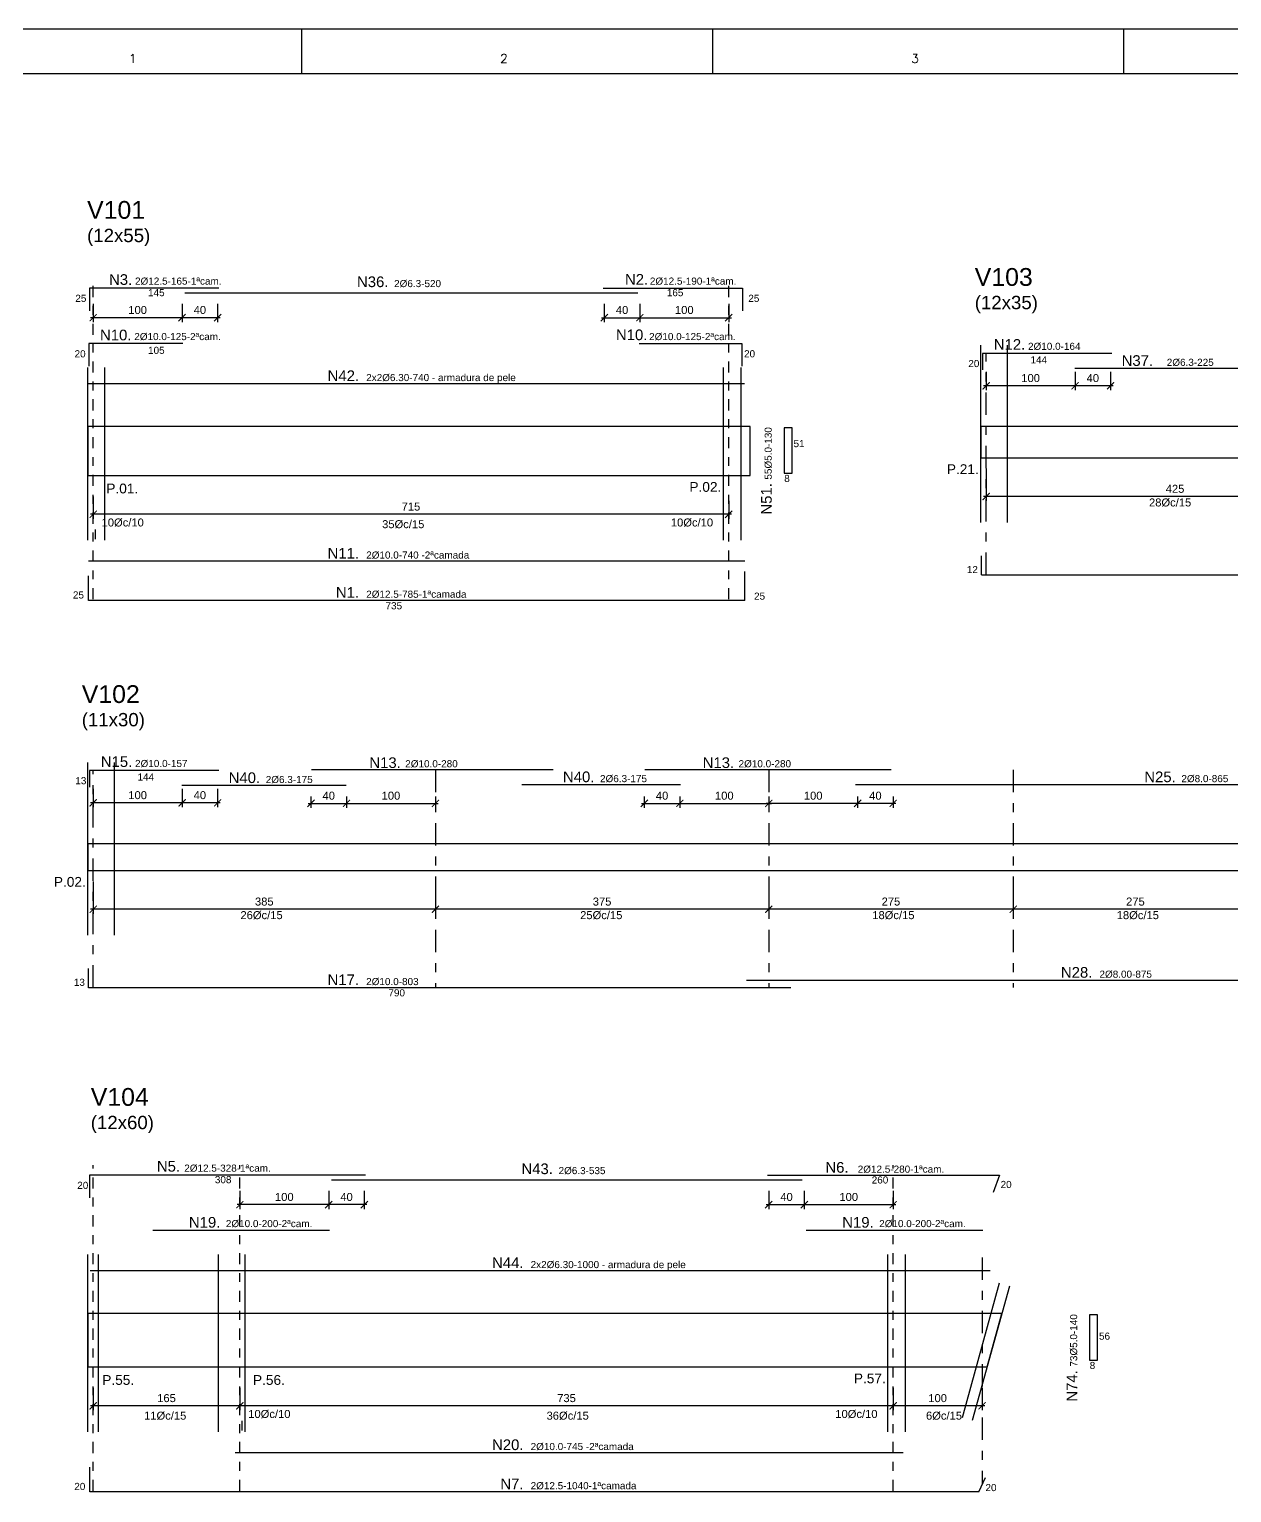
# Model space of a CAD drawing. Header units: millimetres. Extents: x 3659 to 4048, y 1324 to 1399.
# Drawn here: x 3723.61 to 3737.13, y 1337.57 to 1354.03 of the extents above; entities that cross this region are included whole.
import ezdxf
from ezdxf.enums import TextEntityAlignment as Align

# ---------------------------------------------------------------- set-up
doc = ezdxf.new("R2010")
doc.units = ezdxf.units.MM
doc.linetypes.add('CENTER', pattern=[2, 1.25, -0.25, 0.25, -0.25])
doc.linetypes.add('DASHDOT', pattern=[1, 0.5, -0.25, 0, -0.25])
for name, color, linetype in [('Cota', 7, 'Continuous'), ('eixo', 1, 'CENTER'), ('Ferragem', 4, 'Continuous'), ('forro', 7, 'Continuous'), ('linha de corte', 1, 'Continuous'), ('Moldura', 2, 'Continuous'), ('Texto 1', 2, 'Continuous'), ('Texto 2', 4, 'Continuous'), ('Textos', 7, 'Continuous')]:
    doc.layers.add(name, color=color, linetype=linetype)
doc.styles.add('maloca 1', font='romans.shx')
doc.styles.add('ROMANS', font='arial.ttf')
doc.styles.get("Standard").update_dxf_attribs({"font": 'arial.ttf'})
doc.dimstyles.new('ISO-25', dxfattribs={"dimtxt": 2.5, "dimasz": 2.5, "dimexe": 1.25, "dimexo": 0.625, "dimtad": 1, "dimtxsty": 'Standard', "dimcen": 2.5, "dimadec": 0, "dimazin": 0, "dimtfac": 1, "dimtmove": 0, "dimatfit": 3, "dimfxl": 0, "dimarcsym": 0})

# ---------------------------------------------------------------- blocks, each defined once
blk = doc.blocks.new('_ArchTick')
at = {"color": 0, "linetype": 'ByBlock', "const_width": 0.15}
blk.add_lwpolyline([(-0.5, -0.5), (0.5, 0.5)], dxfattribs=at)
blk = doc.blocks.new('*D384')
at = {"layer": 'Cota', "color": 1, "lineweight": -2, "transparency": 16777216}
for p, q in [((3724.326, 1348.776), (3724.326, 1348.525)), ((3731.476, 1348.726), (3731.476, 1348.525)), ((3731.506, 1348.575), (3724.296, 1348.575))]:
    blk.add_line(p, q, dxfattribs=at)
at = {"layer": 'DEFPOINTS', "color": 0, "transparency": 16777216}
for p in [(3724.326, 1348.806), (3731.476, 1348.756), (3724.326, 1348.575)]:
    blk.add_point(p, dxfattribs=at)
at = {"layer": 'Cota', "color": 1, "lineweight": -2, "transparency": 16777216, "xscale": 0.08, "yscale": 0.08, "zscale": 0.08, "rotation": 180}
blk.add_blockref('_ArchTick', (3724.326, 1348.575), dxfattribs=at)
at = {"layer": 'Cota', "color": 1, "lineweight": -2, "transparency": 16777216, "xscale": 0.08, "yscale": 0.08, "zscale": 0.08}
blk.add_blockref('_ArchTick', (3731.476, 1348.575), dxfattribs=at)
at = {"layer": 'Cota', "color": 2, "transparency": 16777216, "insert": (3727.901, 1348.661), "char_height": 0.09, "attachment_point": 5, "style": 'ROMANS'}
blk.add_mtext('715', dxfattribs=at)
blk = doc.blocks.new('*D385')
at = {"layer": 'Cota', "color": 1, "lineweight": -2, "transparency": 16777216}
for p, q in [((3725.326, 1350.944), (3725.326, 1350.737)), ((3725.726, 1350.944), (3725.726, 1350.737)), ((3725.756, 1350.787), (3725.296, 1350.787))]:
    blk.add_line(p, q, dxfattribs=at)
at = {"layer": 'DEFPOINTS', "color": 0, "transparency": 16777216}
for p in [(3725.326, 1350.974), (3725.726, 1350.974), (3725.326, 1350.787)]:
    blk.add_point(p, dxfattribs=at)
at = {"layer": 'Cota', "color": 1, "lineweight": -2, "transparency": 16777216, "xscale": 0.08, "yscale": 0.08, "zscale": 0.08, "rotation": 180}
blk.add_blockref('_ArchTick', (3725.326, 1350.787), dxfattribs=at)
at = {"layer": 'Cota', "color": 1, "lineweight": -2, "transparency": 16777216, "xscale": 0.08, "yscale": 0.08, "zscale": 0.08}
blk.add_blockref('_ArchTick', (3725.726, 1350.787), dxfattribs=at)
at = {"layer": 'Cota', "color": 2, "transparency": 16777216, "insert": (3725.526, 1350.873), "char_height": 0.09, "attachment_point": 5, "style": 'ROMANS'}
blk.add_mtext('40', dxfattribs=at)
blk = doc.blocks.new('*D386')
at = {"layer": 'Cota', "color": 1, "lineweight": -2, "transparency": 16777216}
for p, q in [((3724.326, 1350.944), (3724.326, 1350.737)), ((3725.326, 1350.944), (3725.326, 1350.737)), ((3725.356, 1350.787), (3724.296, 1350.787))]:
    blk.add_line(p, q, dxfattribs=at)
at = {"layer": 'DEFPOINTS', "color": 0, "transparency": 16777216}
for p in [(3724.326, 1350.974), (3725.326, 1350.974), (3724.326, 1350.787)]:
    blk.add_point(p, dxfattribs=at)
at = {"layer": 'Cota', "color": 1, "lineweight": -2, "transparency": 16777216, "xscale": 0.08, "yscale": 0.08, "zscale": 0.08, "rotation": 180}
blk.add_blockref('_ArchTick', (3724.326, 1350.787), dxfattribs=at)
at = {"layer": 'Cota', "color": 1, "lineweight": -2, "transparency": 16777216, "xscale": 0.08, "yscale": 0.08, "zscale": 0.08}
blk.add_blockref('_ArchTick', (3725.326, 1350.787), dxfattribs=at)
at = {"layer": 'Cota', "color": 2, "transparency": 16777216, "insert": (3724.826, 1350.873), "char_height": 0.09, "attachment_point": 5, "style": 'ROMANS'}
blk.add_mtext('100', dxfattribs=at)
blk = doc.blocks.new('*D387')
at = {"layer": 'Cota', "color": 1, "lineweight": -2, "transparency": 16777216}
for p, q in [((3730.076, 1350.944), (3730.076, 1350.737)), ((3730.476, 1350.944), (3730.476, 1350.737)), ((3730.046, 1350.787), (3730.506, 1350.787))]:
    blk.add_line(p, q, dxfattribs=at)
at = {"layer": 'DEFPOINTS', "color": 0, "transparency": 16777216}
for p in [(3730.076, 1350.974), (3730.476, 1350.974), (3730.476, 1350.787)]:
    blk.add_point(p, dxfattribs=at)
at = {"layer": 'Cota', "color": 1, "lineweight": -2, "transparency": 16777216, "xscale": 0.08, "yscale": 0.08, "zscale": 0.08, "rotation": 180}
blk.add_blockref('_ArchTick', (3730.076, 1350.787), dxfattribs=at)
at = {"layer": 'Cota', "color": 1, "lineweight": -2, "transparency": 16777216, "xscale": 0.08, "yscale": 0.08, "zscale": 0.08}
blk.add_blockref('_ArchTick', (3730.476, 1350.787), dxfattribs=at)
at = {"layer": 'Cota', "color": 2, "transparency": 16777216, "insert": (3730.276, 1350.873), "char_height": 0.09, "attachment_point": 5, "style": 'ROMANS'}
blk.add_mtext('40', dxfattribs=at)
blk = doc.blocks.new('*D388')
at = {"layer": 'Cota', "color": 1, "lineweight": -2, "transparency": 16777216}
for p, q in [((3730.476, 1350.944), (3730.476, 1350.737)), ((3731.476, 1350.944), (3731.476, 1350.737)), ((3730.446, 1350.787), (3731.506, 1350.787))]:
    blk.add_line(p, q, dxfattribs=at)
at = {"layer": 'DEFPOINTS', "color": 0, "transparency": 16777216}
for p in [(3730.476, 1350.974), (3731.476, 1350.974), (3731.476, 1350.787)]:
    blk.add_point(p, dxfattribs=at)
at = {"layer": 'Cota', "color": 1, "lineweight": -2, "transparency": 16777216, "xscale": 0.08, "yscale": 0.08, "zscale": 0.08, "rotation": 180}
blk.add_blockref('_ArchTick', (3730.476, 1350.787), dxfattribs=at)
at = {"layer": 'Cota', "color": 1, "lineweight": -2, "transparency": 16777216, "xscale": 0.08, "yscale": 0.08, "zscale": 0.08}
blk.add_blockref('_ArchTick', (3731.476, 1350.787), dxfattribs=at)
at = {"layer": 'Cota', "color": 2, "transparency": 16777216, "insert": (3730.976, 1350.873), "char_height": 0.09, "attachment_point": 5, "style": 'ROMANS'}
blk.add_mtext('100', dxfattribs=at)
blk = doc.blocks.new('*D396')
at = {"layer": 'Cota', "color": 1, "lineweight": -2, "transparency": 16777216}
for p, q in [((3734.676, 1344.333), (3734.676, 1344.082)), ((3737.426, 1344.283), (3737.426, 1344.082)), ((3737.456, 1344.132), (3734.646, 1344.132))]:
    blk.add_line(p, q, dxfattribs=at)
at = {"layer": 'DEFPOINTS', "color": 0, "transparency": 16777216}
for p in [(3734.676, 1344.363), (3737.426, 1344.313), (3734.676, 1344.132)]:
    blk.add_point(p, dxfattribs=at)
at = {"layer": 'Cota', "color": 1, "lineweight": -2, "transparency": 16777216, "xscale": 0.08, "yscale": 0.08, "zscale": 0.08, "rotation": 180}
blk.add_blockref('_ArchTick', (3734.676, 1344.132), dxfattribs=at)
at = {"layer": 'Cota', "color": 1, "lineweight": -2, "transparency": 16777216, "xscale": 0.08, "yscale": 0.08, "zscale": 0.08}
blk.add_blockref('_ArchTick', (3737.426, 1344.132), dxfattribs=at)
at = {"layer": 'Cota', "color": 2, "transparency": 16777216, "insert": (3736.051, 1344.218), "char_height": 0.09, "attachment_point": 5, "style": 'ROMANS'}
blk.add_mtext('275', dxfattribs=at)
blk = doc.blocks.new('*D397')
at = {"layer": 'Cota', "color": 1, "lineweight": -2, "transparency": 16777216}
for p, q in [((3731.926, 1344.333), (3731.926, 1344.082)), ((3734.676, 1344.283), (3734.676, 1344.082)), ((3734.706, 1344.132), (3731.896, 1344.132))]:
    blk.add_line(p, q, dxfattribs=at)
at = {"layer": 'DEFPOINTS', "color": 0, "transparency": 16777216}
for p in [(3731.926, 1344.363), (3734.676, 1344.313), (3731.926, 1344.132)]:
    blk.add_point(p, dxfattribs=at)
at = {"layer": 'Cota', "color": 1, "lineweight": -2, "transparency": 16777216, "xscale": 0.08, "yscale": 0.08, "zscale": 0.08, "rotation": 180}
blk.add_blockref('_ArchTick', (3731.926, 1344.132), dxfattribs=at)
at = {"layer": 'Cota', "color": 1, "lineweight": -2, "transparency": 16777216, "xscale": 0.08, "yscale": 0.08, "zscale": 0.08}
blk.add_blockref('_ArchTick', (3734.676, 1344.132), dxfattribs=at)
at = {"layer": 'Cota', "color": 2, "transparency": 16777216, "insert": (3733.301, 1344.218), "char_height": 0.09, "attachment_point": 5, "style": 'ROMANS'}
blk.add_mtext('275', dxfattribs=at)
blk = doc.blocks.new('*D398')
at = {"layer": 'Cota', "color": 1, "lineweight": -2, "transparency": 16777216}
for p, q in [((3728.176, 1344.333), (3728.176, 1344.082)), ((3731.926, 1344.283), (3731.926, 1344.082)), ((3731.956, 1344.132), (3728.146, 1344.132))]:
    blk.add_line(p, q, dxfattribs=at)
at = {"layer": 'DEFPOINTS', "color": 0, "transparency": 16777216}
for p in [(3728.176, 1344.363), (3731.926, 1344.313), (3728.176, 1344.132)]:
    blk.add_point(p, dxfattribs=at)
at = {"layer": 'Cota', "color": 1, "lineweight": -2, "transparency": 16777216, "xscale": 0.08, "yscale": 0.08, "zscale": 0.08, "rotation": 180}
blk.add_blockref('_ArchTick', (3728.176, 1344.132), dxfattribs=at)
at = {"layer": 'Cota', "color": 1, "lineweight": -2, "transparency": 16777216, "xscale": 0.08, "yscale": 0.08, "zscale": 0.08}
blk.add_blockref('_ArchTick', (3731.926, 1344.132), dxfattribs=at)
at = {"layer": 'Cota', "color": 2, "transparency": 16777216, "insert": (3730.051, 1344.218), "char_height": 0.09, "attachment_point": 5, "style": 'ROMANS'}
blk.add_mtext('375', dxfattribs=at)
blk = doc.blocks.new('*D399')
at = {"layer": 'Cota', "color": 1, "lineweight": -2, "transparency": 16777216}
for p, q in [((3724.326, 1344.446), (3724.326, 1344.082)), ((3728.176, 1344.283), (3728.176, 1344.082)), ((3728.206, 1344.132), (3724.296, 1344.132))]:
    blk.add_line(p, q, dxfattribs=at)
at = {"layer": 'DEFPOINTS', "color": 0, "transparency": 16777216}
for p in [(3724.326, 1344.476), (3728.176, 1344.313), (3724.326, 1344.132)]:
    blk.add_point(p, dxfattribs=at)
at = {"layer": 'Cota', "color": 1, "lineweight": -2, "transparency": 16777216, "xscale": 0.08, "yscale": 0.08, "zscale": 0.08, "rotation": 180}
blk.add_blockref('_ArchTick', (3724.326, 1344.132), dxfattribs=at)
at = {"layer": 'Cota', "color": 1, "lineweight": -2, "transparency": 16777216, "xscale": 0.08, "yscale": 0.08, "zscale": 0.08}
blk.add_blockref('_ArchTick', (3728.176, 1344.132), dxfattribs=at)
at = {"layer": 'Cota', "color": 2, "transparency": 16777216, "insert": (3726.251, 1344.218), "char_height": 0.09, "attachment_point": 5, "style": 'ROMANS'}
blk.add_mtext('385', dxfattribs=at)
blk = doc.blocks.new('*D400')
at = {"layer": 'Cota', "color": 1, "lineweight": -2, "transparency": 16777216}
for p, q in [((3725.326, 1345.485), (3725.326, 1345.279)), ((3725.726, 1345.485), (3725.726, 1345.279)), ((3725.756, 1345.329), (3725.296, 1345.329))]:
    blk.add_line(p, q, dxfattribs=at)
at = {"layer": 'DEFPOINTS', "color": 0, "transparency": 16777216}
for p in [(3725.326, 1345.515), (3725.726, 1345.515), (3725.326, 1345.329)]:
    blk.add_point(p, dxfattribs=at)
at = {"layer": 'Cota', "color": 1, "lineweight": -2, "transparency": 16777216, "xscale": 0.08, "yscale": 0.08, "zscale": 0.08, "rotation": 180}
blk.add_blockref('_ArchTick', (3725.326, 1345.329), dxfattribs=at)
at = {"layer": 'Cota', "color": 1, "lineweight": -2, "transparency": 16777216, "xscale": 0.08, "yscale": 0.08, "zscale": 0.08}
blk.add_blockref('_ArchTick', (3725.726, 1345.329), dxfattribs=at)
at = {"layer": 'Cota', "color": 2, "transparency": 16777216, "insert": (3725.526, 1345.415), "char_height": 0.09, "attachment_point": 5, "style": 'ROMANS'}
blk.add_mtext('40', dxfattribs=at)
blk = doc.blocks.new('*D401')
at = {"layer": 'Cota', "color": 1, "lineweight": -2, "transparency": 16777216}
for p, q in [((3724.326, 1345.485), (3724.326, 1345.279)), ((3725.326, 1345.485), (3725.326, 1345.279)), ((3725.356, 1345.329), (3724.296, 1345.329))]:
    blk.add_line(p, q, dxfattribs=at)
at = {"layer": 'DEFPOINTS', "color": 0, "transparency": 16777216}
for p in [(3724.326, 1345.515), (3725.326, 1345.515), (3724.326, 1345.329)]:
    blk.add_point(p, dxfattribs=at)
at = {"layer": 'Cota', "color": 1, "lineweight": -2, "transparency": 16777216, "xscale": 0.08, "yscale": 0.08, "zscale": 0.08, "rotation": 180}
blk.add_blockref('_ArchTick', (3724.326, 1345.329), dxfattribs=at)
at = {"layer": 'Cota', "color": 1, "lineweight": -2, "transparency": 16777216, "xscale": 0.08, "yscale": 0.08, "zscale": 0.08}
blk.add_blockref('_ArchTick', (3725.326, 1345.329), dxfattribs=at)
at = {"layer": 'Cota', "color": 2, "transparency": 16777216, "insert": (3724.826, 1345.415), "char_height": 0.09, "attachment_point": 5, "style": 'ROMANS'}
blk.add_mtext('100', dxfattribs=at)
blk = doc.blocks.new('*D402')
at = {"layer": 'Cota', "color": 1, "lineweight": -2, "transparency": 16777216}
for p, q in [((3726.776, 1345.4), (3726.776, 1345.273)), ((3727.176, 1345.4), (3727.176, 1345.273)), ((3726.746, 1345.323), (3727.206, 1345.323))]:
    blk.add_line(p, q, dxfattribs=at)
at = {"layer": 'DEFPOINTS', "color": 0, "transparency": 16777216}
for p in [(3726.776, 1345.43), (3727.176, 1345.43), (3727.176, 1345.323)]:
    blk.add_point(p, dxfattribs=at)
at = {"layer": 'Cota', "color": 1, "lineweight": -2, "transparency": 16777216, "xscale": 0.08, "yscale": 0.08, "zscale": 0.08, "rotation": 180}
blk.add_blockref('_ArchTick', (3726.776, 1345.323), dxfattribs=at)
at = {"layer": 'Cota', "color": 1, "lineweight": -2, "transparency": 16777216, "xscale": 0.08, "yscale": 0.08, "zscale": 0.08}
blk.add_blockref('_ArchTick', (3727.176, 1345.323), dxfattribs=at)
at = {"layer": 'Cota', "color": 2, "transparency": 16777216, "insert": (3726.976, 1345.409), "char_height": 0.09, "attachment_point": 5, "style": 'ROMANS'}
blk.add_mtext('40', dxfattribs=at)
blk = doc.blocks.new('*D403')
at = {"layer": 'Cota', "color": 1, "lineweight": -2, "transparency": 16777216}
for p, q in [((3727.176, 1345.4), (3727.176, 1345.273)), ((3728.176, 1345.4), (3728.176, 1345.273)), ((3727.146, 1345.323), (3728.206, 1345.323))]:
    blk.add_line(p, q, dxfattribs=at)
at = {"layer": 'DEFPOINTS', "color": 0, "transparency": 16777216}
for p in [(3727.176, 1345.43), (3728.176, 1345.43), (3728.176, 1345.323)]:
    blk.add_point(p, dxfattribs=at)
at = {"layer": 'Cota', "color": 1, "lineweight": -2, "transparency": 16777216, "xscale": 0.08, "yscale": 0.08, "zscale": 0.08, "rotation": 180}
blk.add_blockref('_ArchTick', (3727.176, 1345.323), dxfattribs=at)
at = {"layer": 'Cota', "color": 1, "lineweight": -2, "transparency": 16777216, "xscale": 0.08, "yscale": 0.08, "zscale": 0.08}
blk.add_blockref('_ArchTick', (3728.176, 1345.323), dxfattribs=at)
at = {"layer": 'Cota', "color": 2, "transparency": 16777216, "insert": (3727.676, 1345.409), "char_height": 0.09, "attachment_point": 5, "style": 'ROMANS'}
blk.add_mtext('100', dxfattribs=at)
blk = doc.blocks.new('*D404')
at = {"layer": 'Cota', "color": 1, "lineweight": -2, "transparency": 16777216}
for p, q in [((3730.526, 1345.4), (3730.526, 1345.273)), ((3730.926, 1345.4), (3730.926, 1345.273)), ((3730.496, 1345.323), (3730.956, 1345.323))]:
    blk.add_line(p, q, dxfattribs=at)
at = {"layer": 'DEFPOINTS', "color": 0, "transparency": 16777216}
for p in [(3730.526, 1345.43), (3730.926, 1345.43), (3730.926, 1345.323)]:
    blk.add_point(p, dxfattribs=at)
at = {"layer": 'Cota', "color": 1, "lineweight": -2, "transparency": 16777216, "xscale": 0.08, "yscale": 0.08, "zscale": 0.08, "rotation": 180}
blk.add_blockref('_ArchTick', (3730.526, 1345.323), dxfattribs=at)
at = {"layer": 'Cota', "color": 1, "lineweight": -2, "transparency": 16777216, "xscale": 0.08, "yscale": 0.08, "zscale": 0.08}
blk.add_blockref('_ArchTick', (3730.926, 1345.323), dxfattribs=at)
at = {"layer": 'Cota', "color": 2, "transparency": 16777216, "insert": (3730.726, 1345.409), "char_height": 0.09, "attachment_point": 5, "style": 'ROMANS'}
blk.add_mtext('40', dxfattribs=at)
blk = doc.blocks.new('*D405')
at = {"layer": 'Cota', "color": 1, "lineweight": -2, "transparency": 16777216}
for p, q in [((3730.926, 1345.4), (3730.926, 1345.273)), ((3731.926, 1345.4), (3731.926, 1345.273)), ((3730.896, 1345.323), (3731.956, 1345.323))]:
    blk.add_line(p, q, dxfattribs=at)
at = {"layer": 'DEFPOINTS', "color": 0, "transparency": 16777216}
for p in [(3730.926, 1345.43), (3731.926, 1345.43), (3731.926, 1345.323)]:
    blk.add_point(p, dxfattribs=at)
at = {"layer": 'Cota', "color": 1, "lineweight": -2, "transparency": 16777216, "xscale": 0.08, "yscale": 0.08, "zscale": 0.08, "rotation": 180}
blk.add_blockref('_ArchTick', (3730.926, 1345.323), dxfattribs=at)
at = {"layer": 'Cota', "color": 1, "lineweight": -2, "transparency": 16777216, "xscale": 0.08, "yscale": 0.08, "zscale": 0.08}
blk.add_blockref('_ArchTick', (3731.926, 1345.323), dxfattribs=at)
at = {"layer": 'Cota', "color": 2, "transparency": 16777216, "insert": (3731.426, 1345.409), "char_height": 0.09, "attachment_point": 5, "style": 'ROMANS'}
blk.add_mtext('100', dxfattribs=at)
blk = doc.blocks.new('*D410')
at = {"layer": 'Cota', "color": 1, "lineweight": -2, "transparency": 16777216}
for p, q in [((3732.926, 1345.4), (3732.926, 1345.273)), ((3733.326, 1345.4), (3733.326, 1345.273)), ((3733.356, 1345.323), (3732.896, 1345.323))]:
    blk.add_line(p, q, dxfattribs=at)
at = {"layer": 'DEFPOINTS', "color": 0, "transparency": 16777216}
for p in [(3732.926, 1345.43), (3733.326, 1345.43), (3732.926, 1345.323)]:
    blk.add_point(p, dxfattribs=at)
at = {"layer": 'Cota', "color": 1, "lineweight": -2, "transparency": 16777216, "xscale": 0.08, "yscale": 0.08, "zscale": 0.08}
for p, rotation in [((3732.926, 1345.323), 179.9999999998046), ((3733.326, 1345.323), 359.9999999998046)]:
    blk.add_blockref('_ArchTick', p, dxfattribs=dict(at, rotation=rotation))
at = {"layer": 'Cota', "color": 2, "transparency": 16777216, "insert": (3733.126, 1345.409), "char_height": 0.09, "attachment_point": 5, "style": 'ROMANS'}
blk.add_mtext('40', dxfattribs=at)
blk = doc.blocks.new('*D411')
at = {"layer": 'Cota', "color": 1, "lineweight": -2, "transparency": 16777216}
for p, q in [((3731.926, 1345.4), (3731.926, 1345.273)), ((3732.926, 1345.4), (3732.926, 1345.273)), ((3732.956, 1345.323), (3731.896, 1345.323))]:
    blk.add_line(p, q, dxfattribs=at)
at = {"layer": 'DEFPOINTS', "color": 0, "transparency": 16777216}
for p in [(3731.926, 1345.43), (3732.926, 1345.43), (3731.926, 1345.323)]:
    blk.add_point(p, dxfattribs=at)
at = {"layer": 'Cota', "color": 1, "lineweight": -2, "transparency": 16777216, "xscale": 0.08, "yscale": 0.08, "zscale": 0.08}
for p, rotation in [((3731.926, 1345.323), 179.9999999998306), ((3732.926, 1345.323), 359.9999999998307)]:
    blk.add_blockref('_ArchTick', p, dxfattribs=dict(at, rotation=rotation))
at = {"layer": 'Cota', "color": 2, "transparency": 16777216, "insert": (3732.426, 1345.409), "char_height": 0.09, "attachment_point": 5, "style": 'ROMANS'}
blk.add_mtext('100', dxfattribs=at)
blk = doc.blocks.new('*D422')
at = {"layer": 'Cota', "color": 1, "lineweight": -2, "transparency": 16777216}
for p, q in [((3734.372, 1349.089), (3734.372, 1348.725)), ((3738.622, 1348.926), (3738.622, 1348.725)), ((3738.652, 1348.775), (3734.342, 1348.775))]:
    blk.add_line(p, q, dxfattribs=at)
at = {"layer": 'DEFPOINTS', "color": 0, "transparency": 16777216}
for p in [(3734.372, 1349.119), (3738.622, 1348.956), (3734.372, 1348.775)]:
    blk.add_point(p, dxfattribs=at)
at = {"layer": 'Cota', "color": 1, "lineweight": -2, "transparency": 16777216, "xscale": 0.08, "yscale": 0.08, "zscale": 0.08, "rotation": 180}
blk.add_blockref('_ArchTick', (3734.372, 1348.775), dxfattribs=at)
at = {"layer": 'Cota', "color": 1, "lineweight": -2, "transparency": 16777216, "xscale": 0.08, "yscale": 0.08, "zscale": 0.08}
blk.add_blockref('_ArchTick', (3738.622, 1348.775), dxfattribs=at)
at = {"layer": 'Cota', "color": 2, "transparency": 16777216, "insert": (3736.497, 1348.861), "char_height": 0.09, "attachment_point": 5, "style": 'ROMANS'}
blk.add_mtext('425', dxfattribs=at)
blk = doc.blocks.new('*D417')
at = {"layer": 'Cota', "color": 1, "lineweight": -2, "transparency": 16777216}
for p, q in [((3735.372, 1350.178), (3735.372, 1349.971)), ((3735.772, 1350.178), (3735.772, 1349.971)), ((3735.802, 1350.021), (3735.342, 1350.021))]:
    blk.add_line(p, q, dxfattribs=at)
at = {"layer": 'DEFPOINTS', "color": 0, "transparency": 16777216}
for p in [(3735.372, 1350.208), (3735.772, 1350.208), (3735.372, 1350.021)]:
    blk.add_point(p, dxfattribs=at)
at = {"layer": 'Cota', "color": 1, "lineweight": -2, "transparency": 16777216, "xscale": 0.08, "yscale": 0.08, "zscale": 0.08, "rotation": 180}
blk.add_blockref('_ArchTick', (3735.372, 1350.021), dxfattribs=at)
at = {"layer": 'Cota', "color": 1, "lineweight": -2, "transparency": 16777216, "xscale": 0.08, "yscale": 0.08, "zscale": 0.08}
blk.add_blockref('_ArchTick', (3735.772, 1350.021), dxfattribs=at)
at = {"layer": 'Cota', "color": 2, "transparency": 16777216, "insert": (3735.572, 1350.107), "char_height": 0.09, "attachment_point": 5, "style": 'ROMANS'}
blk.add_mtext('40', dxfattribs=at)
blk = doc.blocks.new('*D418')
at = {"layer": 'Cota', "color": 1, "lineweight": -2, "transparency": 16777216}
for p, q in [((3734.372, 1350.178), (3734.372, 1349.971)), ((3735.372, 1350.178), (3735.372, 1349.971)), ((3735.402, 1350.021), (3734.342, 1350.021))]:
    blk.add_line(p, q, dxfattribs=at)
at = {"layer": 'DEFPOINTS', "color": 0, "transparency": 16777216}
for p in [(3734.372, 1350.208), (3735.372, 1350.208), (3734.372, 1350.021)]:
    blk.add_point(p, dxfattribs=at)
at = {"layer": 'Cota', "color": 1, "lineweight": -2, "transparency": 16777216, "xscale": 0.08, "yscale": 0.08, "zscale": 0.08, "rotation": 180}
blk.add_blockref('_ArchTick', (3734.372, 1350.021), dxfattribs=at)
at = {"layer": 'Cota', "color": 1, "lineweight": -2, "transparency": 16777216, "xscale": 0.08, "yscale": 0.08, "zscale": 0.08}
blk.add_blockref('_ArchTick', (3735.372, 1350.021), dxfattribs=at)
at = {"layer": 'Cota', "color": 2, "transparency": 16777216, "insert": (3734.872, 1350.107), "char_height": 0.09, "attachment_point": 5, "style": 'ROMANS'}
blk.add_mtext('100', dxfattribs=at)
blk = doc.blocks.new('*D427')
at = {"layer": 'Cota', "color": 1, "lineweight": -2, "transparency": 16777216}
for p, q in [((3725.976, 1338.747), (3725.976, 1338.496)), ((3733.326, 1338.697), (3733.326, 1338.496)), ((3733.356, 1338.546), (3725.946, 1338.546))]:
    blk.add_line(p, q, dxfattribs=at)
at = {"layer": 'DEFPOINTS', "color": 0, "transparency": 16777216}
for p in [(3725.976, 1338.777), (3733.326, 1338.727), (3725.976, 1338.546)]:
    blk.add_point(p, dxfattribs=at)
at = {"layer": 'Cota', "color": 1, "lineweight": -2, "transparency": 16777216, "xscale": 0.08, "yscale": 0.08, "zscale": 0.08, "rotation": 180}
blk.add_blockref('_ArchTick', (3725.976, 1338.546), dxfattribs=at)
at = {"layer": 'Cota', "color": 1, "lineweight": -2, "transparency": 16777216, "xscale": 0.08, "yscale": 0.08, "zscale": 0.08}
blk.add_blockref('_ArchTick', (3733.326, 1338.546), dxfattribs=at)
at = {"layer": 'Cota', "color": 2, "transparency": 16777216, "insert": (3729.651, 1338.632), "char_height": 0.09, "attachment_point": 5, "style": 'ROMANS'}
blk.add_mtext('735', dxfattribs=at)
blk = doc.blocks.new('*D428')
at = {"layer": 'Cota', "color": 1, "lineweight": -2, "transparency": 16777216}
for p, q in [((3726.976, 1340.965), (3726.976, 1340.759)), ((3727.376, 1340.965), (3727.376, 1340.759)), ((3727.406, 1340.809), (3726.946, 1340.809))]:
    blk.add_line(p, q, dxfattribs=at)
at = {"layer": 'DEFPOINTS', "color": 0, "transparency": 16777216}
for p in [(3726.976, 1340.995), (3727.376, 1340.995), (3726.976, 1340.809)]:
    blk.add_point(p, dxfattribs=at)
at = {"layer": 'Cota', "color": 1, "lineweight": -2, "transparency": 16777216, "xscale": 0.08, "yscale": 0.08, "zscale": 0.08, "rotation": 180}
blk.add_blockref('_ArchTick', (3726.976, 1340.809), dxfattribs=at)
at = {"layer": 'Cota', "color": 1, "lineweight": -2, "transparency": 16777216, "xscale": 0.08, "yscale": 0.08, "zscale": 0.08}
blk.add_blockref('_ArchTick', (3727.376, 1340.809), dxfattribs=at)
at = {"layer": 'Cota', "color": 2, "transparency": 16777216, "insert": (3727.176, 1340.895), "char_height": 0.09, "attachment_point": 5, "style": 'ROMANS'}
blk.add_mtext('40', dxfattribs=at)
blk = doc.blocks.new('*D429')
at = {"layer": 'Cota', "color": 1, "lineweight": -2, "transparency": 16777216}
for p, q in [((3725.976, 1340.965), (3725.976, 1340.759)), ((3726.976, 1340.965), (3726.976, 1340.759)), ((3727.006, 1340.809), (3725.946, 1340.809))]:
    blk.add_line(p, q, dxfattribs=at)
at = {"layer": 'DEFPOINTS', "color": 0, "transparency": 16777216}
for p in [(3725.976, 1340.995), (3726.976, 1340.995), (3725.976, 1340.809)]:
    blk.add_point(p, dxfattribs=at)
at = {"layer": 'Cota', "color": 1, "lineweight": -2, "transparency": 16777216, "xscale": 0.08, "yscale": 0.08, "zscale": 0.08, "rotation": 180}
blk.add_blockref('_ArchTick', (3725.976, 1340.809), dxfattribs=at)
at = {"layer": 'Cota', "color": 1, "lineweight": -2, "transparency": 16777216, "xscale": 0.08, "yscale": 0.08, "zscale": 0.08}
blk.add_blockref('_ArchTick', (3726.976, 1340.809), dxfattribs=at)
at = {"layer": 'Cota', "color": 2, "transparency": 16777216, "insert": (3726.476, 1340.895), "char_height": 0.09, "attachment_point": 5, "style": 'ROMANS'}
blk.add_mtext('100', dxfattribs=at)
blk = doc.blocks.new('*D430')
at = {"layer": 'Cota', "color": 1, "lineweight": -2, "transparency": 16777216}
for p, q in [((3731.926, 1340.965), (3731.926, 1340.759)), ((3732.326, 1340.965), (3732.326, 1340.759)), ((3731.896, 1340.809), (3732.356, 1340.809))]:
    blk.add_line(p, q, dxfattribs=at)
at = {"layer": 'DEFPOINTS', "color": 0, "transparency": 16777216}
for p in [(3731.926, 1340.995), (3732.326, 1340.995), (3732.326, 1340.809)]:
    blk.add_point(p, dxfattribs=at)
at = {"layer": 'Cota', "color": 1, "lineweight": -2, "transparency": 16777216, "xscale": 0.08, "yscale": 0.08, "zscale": 0.08, "rotation": 180}
blk.add_blockref('_ArchTick', (3731.926, 1340.809), dxfattribs=at)
at = {"layer": 'Cota', "color": 1, "lineweight": -2, "transparency": 16777216, "xscale": 0.08, "yscale": 0.08, "zscale": 0.08}
blk.add_blockref('_ArchTick', (3732.326, 1340.809), dxfattribs=at)
at = {"layer": 'Cota', "color": 2, "transparency": 16777216, "insert": (3732.126, 1340.895), "char_height": 0.09, "attachment_point": 5, "style": 'ROMANS'}
blk.add_mtext('40', dxfattribs=at)
blk = doc.blocks.new('*D431')
at = {"layer": 'Cota', "color": 1, "lineweight": -2, "transparency": 16777216}
for p, q in [((3732.326, 1340.965), (3732.326, 1340.759)), ((3733.326, 1340.965), (3733.326, 1340.759)), ((3732.296, 1340.809), (3733.356, 1340.809))]:
    blk.add_line(p, q, dxfattribs=at)
at = {"layer": 'DEFPOINTS', "color": 0, "transparency": 16777216}
for p in [(3732.326, 1340.995), (3733.326, 1340.995), (3733.326, 1340.809)]:
    blk.add_point(p, dxfattribs=at)
at = {"layer": 'Cota', "color": 1, "lineweight": -2, "transparency": 16777216, "xscale": 0.08, "yscale": 0.08, "zscale": 0.08, "rotation": 180}
blk.add_blockref('_ArchTick', (3732.326, 1340.809), dxfattribs=at)
at = {"layer": 'Cota', "color": 1, "lineweight": -2, "transparency": 16777216, "xscale": 0.08, "yscale": 0.08, "zscale": 0.08}
blk.add_blockref('_ArchTick', (3733.326, 1340.809), dxfattribs=at)
at = {"layer": 'Cota', "color": 2, "transparency": 16777216, "insert": (3732.826, 1340.895), "char_height": 0.09, "attachment_point": 5, "style": 'ROMANS'}
blk.add_mtext('100', dxfattribs=at)
blk = doc.blocks.new('*D432')
at = {"layer": 'Cota', "color": 1, "lineweight": -2, "transparency": 16777216}
for p, q in [((3724.326, 1338.747), (3724.326, 1338.496)), ((3725.976, 1338.747), (3725.976, 1338.496)), ((3726.006, 1338.546), (3724.296, 1338.546))]:
    blk.add_line(p, q, dxfattribs=at)
at = {"layer": 'DEFPOINTS', "color": 0, "transparency": 16777216}
for p in [(3724.326, 1338.777), (3725.976, 1338.777), (3724.326, 1338.546)]:
    blk.add_point(p, dxfattribs=at)
at = {"layer": 'Cota', "color": 1, "lineweight": -2, "transparency": 16777216, "xscale": 0.08, "yscale": 0.08, "zscale": 0.08, "rotation": 180}
blk.add_blockref('_ArchTick', (3724.326, 1338.546), dxfattribs=at)
at = {"layer": 'Cota', "color": 1, "lineweight": -2, "transparency": 16777216, "xscale": 0.08, "yscale": 0.08, "zscale": 0.08}
blk.add_blockref('_ArchTick', (3725.976, 1338.546), dxfattribs=at)
at = {"layer": 'Cota', "color": 2, "transparency": 16777216, "insert": (3725.151, 1338.632), "char_height": 0.09, "attachment_point": 5, "style": 'ROMANS'}
blk.add_mtext('165', dxfattribs=at)
blk = doc.blocks.new('*D433')
at = {"layer": 'Cota', "color": 1, "lineweight": -2, "transparency": 16777216}
for p, q in [((3733.326, 1338.747), (3733.326, 1338.496)), ((3734.326, 1338.748), (3734.326, 1338.496)), ((3734.356, 1338.546), (3733.296, 1338.546))]:
    blk.add_line(p, q, dxfattribs=at)
at = {"layer": 'DEFPOINTS', "color": 0, "transparency": 16777216}
for p in [(3733.326, 1338.777), (3734.326, 1338.778), (3733.326, 1338.546)]:
    blk.add_point(p, dxfattribs=at)
at = {"layer": 'Cota', "color": 1, "lineweight": -2, "transparency": 16777216, "xscale": 0.08, "yscale": 0.08, "zscale": 0.08, "rotation": 180}
blk.add_blockref('_ArchTick', (3733.326, 1338.546), dxfattribs=at)
at = {"layer": 'Cota', "color": 1, "lineweight": -2, "transparency": 16777216, "xscale": 0.08, "yscale": 0.08, "zscale": 0.08}
blk.add_blockref('_ArchTick', (3734.326, 1338.546), dxfattribs=at)
at = {"layer": 'Cota', "color": 2, "transparency": 16777216, "insert": (3733.826, 1338.632), "char_height": 0.09, "attachment_point": 5, "style": 'ROMANS'}
blk.add_mtext('100', dxfattribs=at)

msp = doc.modelspace()

# ---------------------------------------------------------------- linework, layer by layer
at = {"layer": 'Cota', "color": 1}
for p, q in [((3724.348667, 1348.405373), (3724.348667, 1348.295264)), ((3725.998667, 1338.376752), (3725.998667, 1338.266643))]:
    msp.add_line(p, q, dxfattribs=at)
at = {"layer": 'eixo', "ltscale": 0.1}
for p, q in [((3724.325695, 1347.6186), (3724.325695, 1351.230983)), ((3731.475695, 1347.6186), (3731.475695, 1351.230983)), ((3724.325695, 1337.589979), (3724.325695, 1341.252362)), ((3725.975695, 1337.589979), (3725.975695, 1341.252362)), ((3733.325695, 1337.589979), (3733.325695, 1341.252362))]:
    msp.add_line(p, q, dxfattribs=at)
at = {"layer": 'eixo', "linetype": 'DASHDOT', "ltscale": 0.5}
for p, q in [((3734.371854, 1347.894095), (3734.371854, 1350.393169)), ((3724.325695, 1343.25139), (3724.325695, 1345.700464)), ((3728.175695, 1345.700464), (3728.175695, 1343.25139)), ((3731.925695, 1345.700464), (3731.925695, 1343.25139)), ((3734.675695, 1345.700464), (3734.675695, 1343.25139)), ((3734.325695, 1340.214548), (3734.325695, 1337.665474))]:
    msp.add_line(p, q, dxfattribs=at)
at = {"layer": 'Ferragem'}
for p, q in [((3725.738734, 1351.119287), (3724.285019, 1351.119287)), ((3724.285019, 1351.119287), (3724.285019, 1350.863549)), ((3725.358764, 1351.067449), (3730.451542, 1351.067449)), ((3730.062656, 1351.119287), (3731.632136, 1351.119287)), ((3731.632136, 1351.119287), (3731.632136, 1350.863549)), ((3725.334288, 1350.495312), (3724.276576, 1350.495312)), ((3724.276576, 1350.495312), (3724.276576, 1350.239575)), ((3730.469241, 1350.495312), (3731.623693, 1350.495312)), ((3731.623693, 1350.495312), (3731.623693, 1350.239575)), ((3735.784893, 1350.385584), (3734.331179, 1350.385584)), ((3734.331179, 1350.385584), (3734.331179, 1350.199846)), ((3737.618475, 1350.216372), (3735.369851, 1350.216372)), ((3731.654597, 1350.043782), (3724.273422, 1350.043782)), ((3731.657954, 1348.0471), (3724.273422, 1348.0471)), ((3734.319582, 1347.894095), (3734.319582, 1348.107597)), ((3724.273422, 1347.606326), (3724.273422, 1347.883657)), ((3731.657954, 1347.606326), (3731.657954, 1347.930766)), ((3734.319582, 1347.894095), (3743.021803, 1347.894095)), ((3731.657954, 1347.606326), (3724.273422, 1347.606326)), ((3726.78181, 1345.702719), (3729.499374, 1345.702719)), ((3730.53181, 1345.702719), (3733.302876, 1345.702719)), ((3725.738734, 1345.692879), (3724.285019, 1345.692879)), ((3724.285019, 1345.692879), (3724.285019, 1345.507141)), ((3730.932956, 1345.533507), (3729.148804, 1345.533507)), ((3741.576082, 1345.533507), (3732.900766, 1345.533507)), ((3727.172315, 1345.523667), (3725.323691, 1345.523667)), ((3724.273422, 1343.249002), (3724.273422, 1343.464891)), ((3732.175695, 1343.249002), (3724.273422, 1343.249002)), ((3740.425695, 1343.332058), (3731.675695, 1343.332058)), ((3727.388734, 1341.140666), (3724.283218, 1341.140666)), ((3724.283218, 1341.140666), (3724.283218, 1340.884928)), ((3727.008764, 1341.088828), (3732.301542, 1341.088828)), ((3731.912656, 1341.140666), (3734.520675, 1341.140666)), ((3734.520675, 1341.140666), (3734.449324, 1340.945498)), ((3726.984288, 1340.516691), (3724.997966, 1340.516691)), ((3734.334288, 1340.516691), (3732.347966, 1340.516691)), ((3734.418497, 1340.065161), (3724.291295, 1340.065161)), ((3733.43986, 1338.018479), (3725.923422, 1338.018479)), ((3724.289115, 1337.577705), (3724.289115, 1337.855036)), ((3734.290173, 1337.577705), (3734.365031, 1337.739925)), ((3734.290173, 1337.577705), (3724.289115, 1337.577705))]:
    msp.add_line(p, q, dxfattribs=at)
for points in [[(3732.099253, 1349.036475), (3732.188449, 1349.036475), (3732.188449, 1349.546475), (3732.099253, 1349.546475)], [(3735.535797, 1339.057854), (3735.624992, 1339.057854), (3735.624992, 1339.567854), (3735.535797, 1339.567854)]]:
    msp.add_lwpolyline(points, close=True, dxfattribs=at)
at = {"layer": 'forro'}
for points in [[(3724.265695, 1349.011644), (3731.715695, 1349.011644), (3731.715695, 1349.561644), (3724.265695, 1349.561644)], [(3734.311854, 1349.211644), (3745.836854, 1349.211644), (3745.836854, 1349.561644), (3734.311854, 1349.561644)], [(3724.265695, 1344.568939), (3757.640695, 1344.568939), (3757.640695, 1344.868939), (3724.265695, 1344.868939)], [(3724.265695, 1338.983023), (3734.382401, 1338.983032), (3734.548169, 1339.583023), (3724.265695, 1339.583023)]]:
    msp.add_lwpolyline(points, close=True, dxfattribs=at)
at = {"layer": 'linha de corte', "ltscale": 0.1}
for p, q in [((3734.311854, 1348.483575), (3734.311854, 1350.476619)), ((3734.611854, 1348.483575), (3734.611854, 1350.476619)), ((3724.265695, 1348.283575), (3724.265695, 1350.226619)), ((3724.455695, 1348.283575), (3724.455695, 1350.226619)), ((3731.415695, 1348.283575), (3731.415695, 1350.226619)), ((3731.615695, 1348.283575), (3731.615695, 1350.226619)), ((3724.265695, 1343.84087), (3724.265695, 1345.783914)), ((3724.565695, 1343.84087), (3724.565695, 1345.783914)), ((3724.265695, 1338.254954), (3724.265695, 1340.247998)), ((3724.385695, 1338.254954), (3724.385695, 1340.247998)), ((3725.735695, 1338.254954), (3725.735695, 1340.247998)), ((3726.035695, 1338.254954), (3726.035695, 1340.247998)), ((3733.265695, 1338.254954), (3733.265695, 1340.247998)), ((3733.465695, 1338.254954), (3733.465695, 1340.247998)), ((3734.518794, 1339.927272), (3734.100271, 1338.412442)), ((3734.634013, 1339.893732), (3734.21549, 1338.378902))]:
    msp.add_line(p, q, dxfattribs=at)
at = {"layer": 'Moldura', "color": 1}
for p, q in [((3726.66888, 1354.03132), (3726.66888, 1353.53132)), ((3731.29388, 1354.03132), (3731.29388, 1353.53132)), ((3735.91888, 1354.03132), (3735.91888, 1353.53132))]:
    msp.add_line(p, q, dxfattribs=at)
msp.add_lwpolyline([(3721.66888, 1324.33132), (3768.29388, 1324.33132), (3768.29388, 1354.03132), (3721.66888, 1354.03132)], close=True, dxfattribs=at)
at = {"layer": 'Moldura', "color": 6}
msp.add_lwpolyline([(3722.91888, 1324.83132), (3767.79388, 1324.83132), (3767.79388, 1353.53132), (3722.91888, 1353.53132)], close=True, dxfattribs=at)

# ---------------------------------------------------------------- texts
at = {"layer": 'Cota', "color": 2, "char_height": 0.09, "attachment_point": 5, "style": 'ROMANS'}
for s, insert in [('  28%%Cc/15', (3736.40679, 1348.70664)), ('10%%Cc/10', (3724.657966, 1348.481239)), (' 35%%Cc/15', (3727.796704, 1348.462194)), ('   10%%Cc/10', (3731.010023, 1348.481239)), ('  26%%Cc/15', (3726.185262, 1344.063934)), ('  25%%Cc/15', (3730.007038, 1344.063934)), ('  18%%Cc/15', (3733.293526, 1344.063934)), ('  18%%Cc/15', (3736.043526, 1344.063934)), ('11%%Cc/15', (3725.13633, 1338.433573)), ('10%%Cc/10', (3726.307966, 1338.452618)), (' 36%%Cc/15', (3729.646704, 1338.433573)), ('   10%%Cc/10', (3732.860023, 1338.452618)), ('6%%Cc/15', (3733.897844, 1338.433573))]:
    msp.add_mtext(s, dxfattribs=dict(at, insert=insert))
at = {"layer": 'Moldura', "color": 1, "style": 'maloca 1'}
for s, p in [('1', (3724.72938, 1353.652524)), ('2', (3728.903859, 1353.652524)), ('3', (3733.528859, 1353.652524))]:
    msp.add_text(s, height=0.1, dxfattribs=at).set_placement(p)
at = {"layer": 'Texto 1', "style": 'ROMANS'}
for s, p in [('2%%C12.5-165-1ªcam.', (3724.796846, 1351.15842)), ('2%%C6.3-520', (3727.711351, 1351.130599)), ('2%%C12.5-190-1ªcam.', (3730.588722, 1351.15842)), ('25', (3724.125135, 1350.964714)), ('145', (3724.943246, 1351.028549)), ('165', (3730.779396, 1351.028549)), ('25', (3731.696097, 1350.964714)), ('2%%C10.0-125-2ªcam.', (3724.788403, 1350.534445)), ('2%%C10.0-125-2ªcam.', (3730.580279, 1350.534445)), ('2%%C10.0-164', (3734.843005, 1350.424717)), ('20', (3724.116692, 1350.340739)), ('105', (3724.943246, 1350.379686)), ('20', (3731.648188, 1350.340739)), ('20', (3734.171295, 1350.231011)), ('144', (3734.870535, 1350.272294)), ('2%%C6.3-225', (3736.404052, 1350.244435)), ('2x2%%C6.30-740 - armadura de pele', (3727.397356, 1350.073355)), ('51', (3732.205045, 1349.330303)), ('2%%C10.0-740 -2ªcamada', (3727.397356, 1348.076672)), ('12', (3734.154397, 1347.913051)), ('25', (3724.097784, 1347.62767)), ('2%%C12.5-785-1ªcamada', (3727.397356, 1347.635899)), ('25', (3731.76049, 1347.614467)), ('735', (3727.614635, 1347.506073)), ('2%%C10.0-157', (3724.796846, 1345.732012)), ('2%%C10.0-280', (3727.836811, 1345.729073)), ('2%%C10.0-280', (3731.586811, 1345.729073)), ('13', (3724.125135, 1345.538306)), ('144', (3724.824376, 1345.579588)), ('2%%C6.3-175', (3726.267453, 1345.55173)), ('2%%C6.3-175', (3730.028093, 1345.56157)), ('2%%C8.0-865', (3736.568427, 1345.56157)), ('2%%C8.00-875', (3735.646832, 1343.36163)), ('13', (3724.108238, 1343.270346)), ('2%%C10.0-803', (3727.396832, 1343.278575)), ('790', (3727.647263, 1343.15188)), ('2%%C12.5-328-1ªcam.', (3725.350753, 1341.179799)), ('308', (3725.694948, 1341.049928)), ('2%%C6.3-535', (3729.561351, 1341.151978)), ('2%%C12.5-280-1ªcam.', (3732.927256, 1341.168337)), ('260', (3733.08454, 1341.046749)), ('20', (3724.146651, 1340.986093)), ('20', (3734.534564, 1340.996095)), ('2%%C10.0-200-2ªcam.', (3725.818615, 1340.555824)), ('2%%C10.0-200-2ªcam.', (3733.168615, 1340.555824)), ('2x2%%C6.30-1000 - armadura de pele', (3729.247356, 1340.094734)), ('56', (3735.641589, 1339.289677)), ('2%%C10.0-745 -2ªcamada', (3729.247356, 1338.048051)), ('20', (3724.113477, 1337.599049)), ('2%%C12.5-1040-1ªcamada', (3729.247356, 1337.607278)), ('20', (3734.364197, 1337.585846))]:
    msp.add_text(s, height=0.08, dxfattribs=at).set_placement(p)
for s, p in [('55%%C5.0-130', (3731.959541, 1348.965284)), ('73%%C5.0-140', (3735.396084, 1338.986663))]:
    msp.add_text(s, height=0.08, rotation=90, dxfattribs=at).set_placement(p)
for p in [(3732.131422, 1348.938539), (3735.567966, 1338.959918)]:
    msp.add_text('8', height=0.08, dxfattribs=at).set_placement(p, align=Align.CENTER)
at = {"layer": 'Texto 2', "color": 3, "style": 'ROMANS'}
for s, height, p in [('V101', 0.2, (3724.25751, 1351.899406)), ('(12x55)', 0.15, (3724.25751, 1351.636873)), ('V103', 0.2, (3734.243669, 1351.145041)), ('(12x35)', 0.15, (3734.243669, 1350.882508)), ('V102', 0.2, (3724.19751, 1346.452336)), ('(11x30)', 0.15, (3724.19751, 1346.189803)), ('V104', 0.2, (3724.298896, 1341.920785)), ('(12x60)', 0.15, (3724.298896, 1341.658252))]:
    msp.add_text(s, height=height, dxfattribs=at).set_placement(p)
for s, p in [('N3. ', (3724.81182, 1351.155815)), ('N36.', (3727.647911, 1351.130599)), ('N2. ', (3730.616216, 1351.157928)), ('N10. ', (3724.803377, 1350.53184)), ('N10. ', (3730.607772, 1350.533953)), ('N12. ', (3734.858604, 1350.425541)), ('N37.', (3736.250173, 1350.244435)), ('N42.', (3727.317325, 1350.073355)), ('N11.', (3727.317325, 1348.076672)), ('N1.', (3727.317325, 1347.635899)), ('N15. ', (3724.812445, 1345.732836)), ('N13. ', (3727.83327, 1345.721053)), ('N13. ', (3731.58327, 1345.721053)), ('N40.', (3726.204013, 1345.55173)), ('N40.', (3729.964654, 1345.56157)), ('N25.', (3736.504987, 1345.56157)), ('N17.', (3727.316802, 1343.278575)), ('N28.', (3735.566802, 1343.36163)), ('N5. ', (3725.350008, 1341.180623)), ('N43.', (3729.497911, 1341.151978)), ('N6. ', (3732.870587, 1341.167927)), ('N19. ', (3725.803435, 1340.549917)), ('N19. ', (3733.153435, 1340.549917)), ('N44.', (3729.167325, 1340.094734)), ('N20.', (3729.167325, 1338.048051)), ('N7.', (3729.167325, 1337.607278))]:
    msp.add_text(s, height=0.12, dxfattribs=at).set_placement(p, align=Align.RIGHT)
for s, p in [('N51.', (3731.959541, 1348.925536)), ('N74.', (3735.396084, 1338.946915))]:
    msp.add_text(s, height=0.12, rotation=90, dxfattribs=at).set_placement(p, align=Align.RIGHT)
at = {"layer": 'Textos', "color": 3, "style": 'ROMANS'}
for s, p in [('P.21.', (3734.288648, 1349.02792)), ('P.01.', (3724.832597, 1348.810221)), ('P.02.', (3731.392489, 1348.82792)), ('P.02.', (3724.242489, 1344.385215)), ('P.55.', (3724.786968, 1338.7816)), ('P.56.', (3726.482597, 1338.7816)), ('P.57.', (3733.242489, 1338.799299))]:
    msp.add_text(s, height=0.11, dxfattribs=at).set_placement(p, align=Align.RIGHT)

# ---------------------------------------------------------------- dimensions: what is measured, and where the dimension line sits
at = {"layer": 'Cota'}
for p1, p2, distance, picture, middle in [((3725.325695, 1350.973848), (3724.325695, 1350.973848), 0.186544, '*D386', (3724.825695, 1350.873256)), ((3725.725695, 1350.973848), (3725.325695, 1350.973848), 0.186544, '*D385', (3725.525695, 1350.873256)), ((3730.075695, 1350.973848), (3730.475695, 1350.973848), -0.186544, '*D387', (3730.275695, 1350.873256)), ((3730.475695, 1350.973848), (3731.475695, 1350.973848), -0.186544, '*D388', (3730.975695, 1350.873256)), ((3735.371854, 1350.207954), (3734.371854, 1350.207954), 0.186544, '*D418', (3734.871854, 1350.107362)), ((3735.771854, 1350.207954), (3735.371854, 1350.207954), 0.186544, '*D417', (3735.571854, 1350.107362)), ((3725.325695, 1345.515248), (3724.325695, 1345.515248), 0.186544, '*D401', (3724.825695, 1345.414656)), ((3725.725695, 1345.515248), (3725.325695, 1345.515248), 0.186544, '*D400', (3725.525695, 1345.414656)), ((3726.775698, 1345.430356), (3727.175698, 1345.430356), -0.10764, '*D402', (3726.975698, 1345.408668)), ((3727.175698, 1345.430356), (3728.175698, 1345.430356), -0.10764, '*D403', (3727.675698, 1345.408668)), ((3730.525698, 1345.430356), (3730.925698, 1345.430356), -0.10764, '*D404', (3730.725698, 1345.408668)), ((3730.925698, 1345.430356), (3731.925698, 1345.430356), -0.10764, '*D405', (3731.425698, 1345.408668)), ((3732.925692, 1345.430356), (3731.925692, 1345.430356), 0.10764, '*D411', (3732.425692, 1345.408668)), ((3733.325692, 1345.430356), (3732.925692, 1345.430356), 0.10764, '*D410', (3733.125692, 1345.408668)), ((3726.975695, 1340.995227), (3725.975695, 1340.995227), 0.186544, '*D429', (3726.475695, 1340.894635)), ((3727.375695, 1340.995227), (3726.975695, 1340.995227), 0.186544, '*D428', (3727.175695, 1340.894635)), ((3731.925695, 1340.995227), (3732.325695, 1340.995227), -0.186544, '*D430', (3732.125695, 1340.894635)), ((3732.325695, 1340.995227), (3733.325695, 1340.995227), -0.186544, '*D431', (3732.825695, 1340.894635))]:
    dim = msp.add_aligned_dim(p1=p1, p2=p2, distance=distance, dimstyle='ISO-25', override={"dimtxt": 0.09, "dimasz": 0.08, "dimexe": 0.05, "dimexo": 0.03, "dimgap": 0.04, "dimlfac": 100, "dimtxsty": 'ROMANS', "dimblk1": 'ArchTick', "dimblk2": 'ArchTick', "dimsah": 1, "dimdle": 0.03, "dimclrd": 1, "dimclre": 1, "dimclrt": 2, "dimtix": 1, "dimtmove": 2}, dxfattribs=at)
    dim.commit()
    dim.dimension.update_dxf_attribs({"geometry": picture, "text_midpoint": middle})
for base, p1, p2, picture, middle in [((3734.371854, 1348.774787), (3738.621854, 1348.956106), (3734.371854, 1349.118632), '*D422', (3736.496854, 1348.860738)), ((3724.325695, 1348.574787), (3731.475695, 1348.756106), (3724.325695, 1348.806106), '*D384', (3727.900695, 1348.660738)), ((3724.325695, 1344.132081), (3728.175695, 1344.313401), (3724.325695, 1344.475927), '*D399', (3726.250695, 1344.218064)), ((3728.175695, 1344.132081), (3731.925695, 1344.313401), (3728.175695, 1344.363401), '*D398', (3730.050695, 1344.218064)), ((3731.925695, 1344.132081), (3734.675695, 1344.313401), (3731.925695, 1344.363401), '*D397', (3733.300695, 1344.218033)), ((3734.675695, 1344.132081), (3737.425695, 1344.313401), (3734.675695, 1344.363401), '*D396', (3736.050695, 1344.218033)), ((3724.325695, 1338.546165), (3725.975695, 1338.777485), (3724.325695, 1338.777485), '*D432', (3725.150695, 1338.632117)), ((3725.975695, 1338.546165), (3733.325695, 1338.727485), (3725.975695, 1338.777485), '*D427', (3729.650695, 1338.632148)), ((3733.325695, 1338.546165), (3734.325695, 1338.777786), (3733.325695, 1338.777485), '*D433', (3733.825695, 1338.632117))]:
    dim = msp.add_linear_dim(base=base, p1=p1, p2=p2, dimstyle='ISO-25', override={"dimtxt": 0.09, "dimasz": 0.08, "dimexe": 0.05, "dimexo": 0.03, "dimgap": 0.04, "dimlfac": 100, "dimtxsty": 'ROMANS', "dimblk1": 'ArchTick', "dimblk2": 'ArchTick', "dimsah": 1, "dimdle": 0.03, "dimclrd": 1, "dimclre": 1, "dimclrt": 2, "dimtix": 1, "dimtmove": 2}, dxfattribs=at)
    dim.commit()
    dim.dimension.update_dxf_attribs({"geometry": picture, "text_midpoint": middle})

doc.saveas('drawing.dxf')
